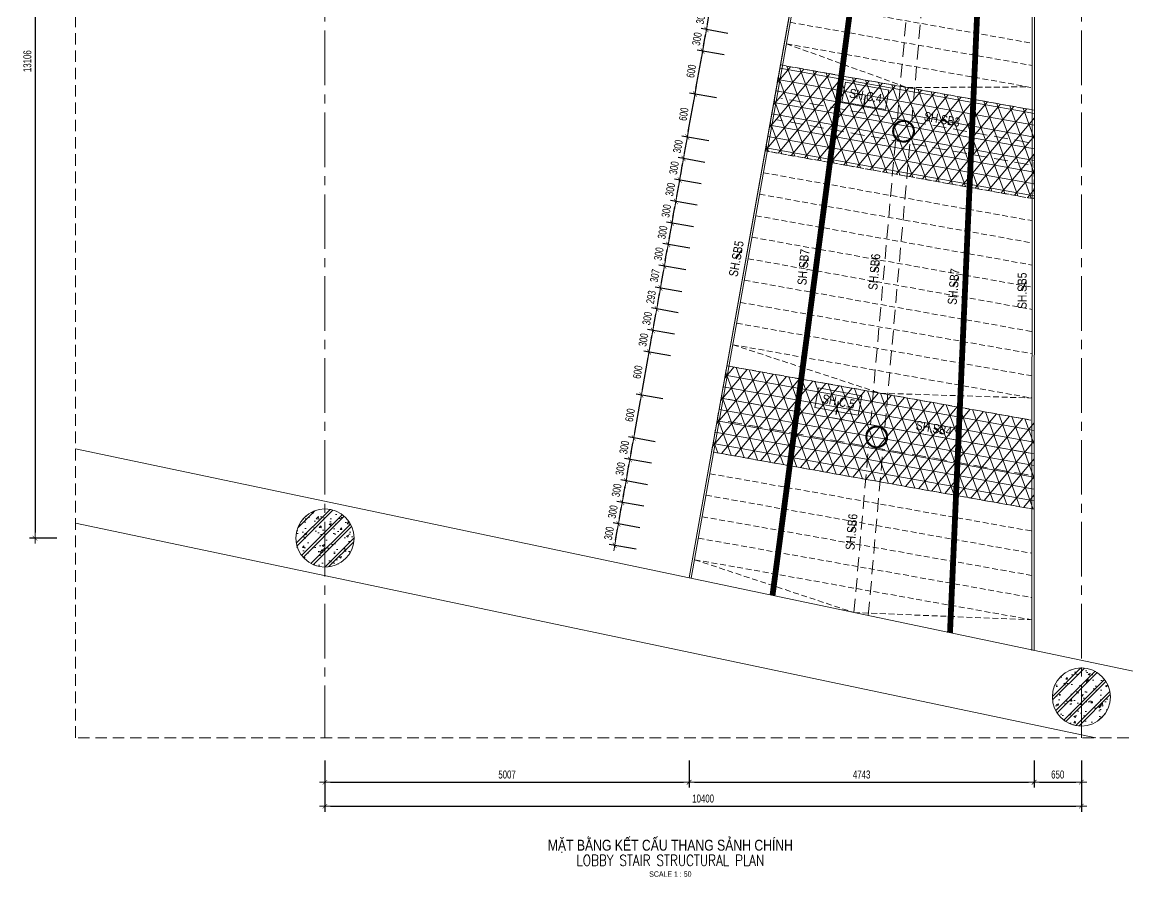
# Model space of a CAD drawing. Header units: millimetres. Extents: x 80771 to 163038, y -101774 to -59328.
# Drawn here: x 139096 to 154299, y -84778 to -73033 of the extents above; entities that cross this region are included whole.
import ezdxf
from ezdxf.enums import TextEntityAlignment as Align

# ---------------------------------------------------------------- set-up
doc = ezdxf.new("R2010")
doc.units = ezdxf.units.MM
doc.linetypes.add('CENTER2', pattern=[1.125, 0.75, -0.125, 0.125, -0.125])
doc.linetypes.add('HIDDEN2', pattern=[4.7625, 3.175, -1.5875])
for name, color, linetype, lineweight in [('$0$NDC_S_ANNO', 7, 'Continuous', 20), ('$0$NDC_S_DIM', 1, 'Continuous', 15), ('NDC_S-ANNO', 7, 'Continuous', 20), ('NDC_S-BEAM-STEL', 30, 'HIDDEN2', 18), ('NDC_S-COLS-NAME', 7, 'Continuous', 20), ('NDC_S-COLS-STEL', 2, 'Continuous', 20), ('NDC_S-CONT', 3, 'Continuous', 20), ('NDC_S-DIMS', 1, 'Continuous', 15), ('NDC_S-HIDN', 8, 'HIDDEN2', 13), ('NDC_S-HTCH-MAT', 8, 'Continuous', 15), ('NDC_S-MARK', 1, 'Continuous', 15), ('NDC_S-TEXT-EN', 2, 'Continuous', 20), ('NDC_S_ANNO', 7, 'Continuous', 20), ('NDC_S_AXIS', 5, 'CENTER2', 13), ('NDC_S_BEAM NAME', 7, 'Continuous', 9), ('NDC_S_CONTINUOUS', 3, 'Continuous', 20), ('NDC_S_DIM', 1, 'Continuous', 15), ('NDC_S_ENG TITLE', 3, 'Continuous', 20), ('NDC_S_HIDDEN', 8, 'HIDDEN2', 13), ('NDC_S_TEXT SYMBOL', 7, 'Continuous', 20), ('NDC_S_VN TITLE', 6, 'Continuous', 35)]:
    doc.layers.add(name, color=color, linetype=linetype, lineweight=lineweight)
doc.styles.add('$0$ARIAL', font='arial.ttf', dxfattribs={"width": 0.8})
doc.styles.add('$0$NDC_DIM', font='', dxfattribs={"width": 0.75})
doc.styles.add('ARIAL', font='arial.ttf', dxfattribs={"width": 0.8})
doc.styles.add('NDC_ANNO', font='', dxfattribs={"width": 0.8})
doc.styles.add('NDC_DIM', font='', dxfattribs={"width": 0.75})
doc.styles.add('NDC_EN TXT', font='romans.shx', dxfattribs={"width": 0.8})
doc.styles.add('NDC_VIE TXT', font='arial.ttf', dxfattribs={"width": 0.8})
doc.styles.get('$0$NDC_DIM').set_extended_font_data('Dotum')
doc.styles.get('NDC_ANNO').set_extended_font_data('Dotum')
doc.styles.get('NDC_DIM').set_extended_font_data('Dotum')
doc.dimstyles.new('$0$NDC_dim_iso', dxfattribs={"dimtxt": 2.5, "dimasz": 1, "dimexe": 1.5, "dimexo": 2.5, "dimgap": 1, "dimtad": 1, "dimdec": 0, "dimzin": 0, "dimdsep": 46, "dimtxsty": '$0$NDC_DIM', "dimblk": '$0$DIMMARK', "dimcen": 0.09, "dimdle": 1.2, "dimclrd": 1, "dimclre": 1, "dimclrt": 3, "dimadec": 0, "dimazin": 0, "dimtfac": 1, "dimtdec": 0, "dimtix": 1, "dimtofl": 0, "dimtmove": 0, "dimatfit": 3, "dimfxl": 8, "dimfxlon": 1, "dimtolj": 1, "dimtzin": 0, "dimarcsym": 0})
doc.dimstyles.new('NDC_dim_50', dxfattribs={"dimscale": 50, "dimtxt": 2.2, "dimasz": 1.5, "dimexe": 1.5, "dimexo": 2.5, "dimgap": 1, "dimtad": 1, "dimdec": 0, "dimzin": 0, "dimdsep": 46, "dimtxsty": 'NDC_DIM', "dimblk": 'DIMMARK', "dimcen": 0.09, "dimdle": 1.2, "dimclrd": 1, "dimclre": 1, "dimclrt": 3, "dimadec": 0, "dimazin": 0, "dimtfac": 1, "dimtdec": 0, "dimtix": 1, "dimtofl": 0, "dimtmove": 0, "dimatfit": 3, "dimfxl": 6, "dimfxlon": 1, "dimtolj": 1, "dimtzin": 0, "dimarcsym": 0})
doc.dimstyles.new('NDC_dim_iso', dxfattribs={"dimtxt": 2.5, "dimasz": 1.5, "dimexe": 1.5, "dimexo": 1.5, "dimgap": 1, "dimtad": 1, "dimdec": 0, "dimrnd": 0.001, "dimzin": 0, "dimdsep": 46, "dimtxsty": 'NDC_DIM', "dimblk": 'DIMMARK', "dimcen": 0, "dimdle": 1.2, "dimclrd": 256, "dimclre": 256, "dimclrt": 3, "dimadec": 0, "dimazin": 0, "dimtfac": 1, "dimtdec": 0, "dimtix": 1, "dimtofl": 0, "dimtmove": 2, "dimatfit": 3, "dimfxl": 6, "dimfxlon": 1, "dimtolj": 1, "dimtzin": 0, "dimlwd": -1, "dimlwe": -1, "dimarcsym": 0})
pattern_1 = [(50, (-2347.4, -14850), (286.90407, -25.10085), [30, -330]), (355, (-2347.4, -14850), (-55.50053, 300.87685), [24, -264]), (100.4514, (-2323.5, -14852.1), (231.40375, 275.7758), [25.4961, -280.45684]), (46.1842, (-2347.4, -14770), (426.8964, -66.2076), [45, -495]), (96.6356, (-2311.83, -14775.5), (373.8651, 389.6471), [38.2441, -420.6852]), (351.1842, (-2347.4, -14770), (373.8648, 389.6474), [36, -396]), (21, (-2307.4, -14790), (238.76282, -161.04756), [30, -330]), (326, (-2307.4, -14790), (97.32613, 290.06), [24, -264]), (71.4514, (-2287.5, -14803.42), (336.08905, 129.0122), [25.4961, -280.45684]), (37.5, (-2347.41, -14850), (4.86394, 133.15754), [0, -260.8, 0, -268, 0, -265]), (7.5, (-2347.41, -14850), (105.22781, 157.76468), [0, -152.8, 0, -254.8, 0, -101]), (327.5, (-2436.61, -14850), (213.528974, -9.02195), [0, -100, 0, -312, 0, -414]), (317.5, (-2476.6, -14850), (233.27447, 40.042), [0, -130, 0, -207.2, 0, -294]), (45, (-2347.4, -14850), (-120.20815, 120.20815), []), (45, (-2347.4, -14801), (-120.20815, 120.20815), [])]
pattern_2 = [(349.90012, (-2347.4, -14850), (27.83915, 156.28994), []), (49.90012, (-2347.4, -14850), (-121.43148, 102.25438), []), (109.90012, (-2347.4, -14850), (-149.27063, -54.03556), [])]

# ---------------------------------------------------------------- blocks, each defined once
blk = doc.blocks.new('DIMMARK')
at = {"layer": 'NDC_S_DIM', "color": 1}
blk.add_line((-1.5, 0), (1, 0), dxfattribs=at)
at = {"layer": 'NDC_S_DIM', "color": 2, "const_width": 0.1}
blk.add_lwpolyline([(-0.42, -0.42), (0.42, 0.42)], dxfattribs=at)
blk = doc.blocks.new('*D10')
at = {"layer": 'Defpoints', "color": 0, "transparency": 16777216}
for p in [(143259, -82866), (153659, -82866), (153659, -83807)]:
    blk.add_point(p, dxfattribs=at)
at = {"layer": 'NDC_S_DIM', "color": 1, "lineweight": -2, "transparency": 16777216}
for p, q in [((143259, -83507), (143259, -83882)), ((153659, -83507), (153659, -83882)), ((143334, -83807), (153584, -83807))]:
    blk.add_line(p, q, dxfattribs=at)
at = {"layer": 'NDC_S_DIM', "color": 1, "lineweight": -2, "transparency": 16777216, "xscale": 75, "yscale": 75, "zscale": 75, "rotation": 180}
blk.add_blockref('DIMMARK', (143259, -83807), dxfattribs=at)
at = {"layer": 'NDC_S_DIM', "color": 1, "lineweight": -2, "transparency": 16777216, "xscale": 75, "yscale": 75, "zscale": 75}
blk.add_blockref('DIMMARK', (153659, -83807), dxfattribs=at)
at = {"layer": 'NDC_S_DIM', "color": 3, "transparency": 16777216, "insert": (148459, -83702), "char_height": 110, "attachment_point": 5, "style": 'NDC_DIM'}
blk.add_mtext('\\A1;10400', dxfattribs=at)
blk = doc.blocks.new('*D11')
at = {"layer": 'Defpoints', "color": 0, "transparency": 16777216}
for p in [(143259, -82866), (148266, -82866), (148266, -83477)]:
    blk.add_point(p, dxfattribs=at)
at = {"layer": 'NDC_S_DIM', "color": 1, "lineweight": -2, "transparency": 16777216}
for p, q in [((143259, -83177), (143259, -83552)), ((148266, -83177), (148266, -83552)), ((143334, -83477), (148191, -83477))]:
    blk.add_line(p, q, dxfattribs=at)
at = {"layer": 'NDC_S_DIM', "color": 1, "lineweight": -2, "transparency": 16777216, "xscale": 75, "yscale": 75, "zscale": 75, "rotation": 180}
blk.add_blockref('DIMMARK', (143259, -83477), dxfattribs=at)
at = {"layer": 'NDC_S_DIM', "color": 1, "lineweight": -2, "transparency": 16777216, "xscale": 75, "yscale": 75, "zscale": 75}
blk.add_blockref('DIMMARK', (148266, -83477), dxfattribs=at)
at = {"layer": 'NDC_S_DIM', "color": 3, "transparency": 16777216, "insert": (145763, -83372), "char_height": 110, "attachment_point": 5, "style": 'NDC_DIM'}
blk.add_mtext('\\A1;5007', dxfattribs=at)
blk = doc.blocks.new('*D12')
at = {"layer": 'Defpoints', "color": 0, "transparency": 16777216}
for p in [(148266, -82866), (153009, -82866), (153009, -83477)]:
    blk.add_point(p, dxfattribs=at)
at = {"layer": 'NDC_S_DIM', "color": 1, "lineweight": -2, "transparency": 16777216}
for p, q in [((148266, -83177), (148266, -83552)), ((153009, -83177), (153009, -83552)), ((148341, -83477), (152934, -83477))]:
    blk.add_line(p, q, dxfattribs=at)
at = {"layer": 'NDC_S_DIM', "color": 1, "lineweight": -2, "transparency": 16777216, "xscale": 75, "yscale": 75, "zscale": 75, "rotation": 180}
blk.add_blockref('DIMMARK', (148266, -83477), dxfattribs=at)
at = {"layer": 'NDC_S_DIM', "color": 1, "lineweight": -2, "transparency": 16777216, "xscale": 75, "yscale": 75, "zscale": 75}
blk.add_blockref('DIMMARK', (153009, -83477), dxfattribs=at)
at = {"layer": 'NDC_S_DIM', "color": 3, "transparency": 16777216, "insert": (150638, -83372), "char_height": 110, "attachment_point": 5, "style": 'NDC_DIM'}
blk.add_mtext('\\A1;4743', dxfattribs=at)
blk = doc.blocks.new('*D13')
at = {"layer": 'Defpoints', "color": 0, "transparency": 16777216}
for p in [(153009, -82866), (153659, -82866), (153659, -83477)]:
    blk.add_point(p, dxfattribs=at)
at = {"layer": 'NDC_S_DIM', "color": 1, "lineweight": -2, "transparency": 16777216}
for p, q in [((153009, -83177), (153009, -83552)), ((153659, -83177), (153659, -83552)), ((153084, -83477), (153584, -83477))]:
    blk.add_line(p, q, dxfattribs=at)
at = {"layer": 'NDC_S_DIM', "color": 1, "lineweight": -2, "transparency": 16777216, "xscale": 75, "yscale": 75, "zscale": 75, "rotation": 180}
blk.add_blockref('DIMMARK', (153009, -83477), dxfattribs=at)
at = {"layer": 'NDC_S_DIM', "color": 1, "lineweight": -2, "transparency": 16777216, "xscale": 75, "yscale": 75, "zscale": 75}
blk.add_blockref('DIMMARK', (153659, -83477), dxfattribs=at)
at = {"layer": 'NDC_S_DIM', "color": 3, "transparency": 16777216, "insert": (153334, -83372), "char_height": 110, "attachment_point": 5, "style": 'NDC_DIM'}
blk.add_mtext('\\A1;650', dxfattribs=at)
blk = doc.blocks.new('*D18')
at = {"layer": 'Defpoints', "color": 0, "transparency": 16777216}
for p in [(139831, -67017), (139273, -80123), (139831, -80123)]:
    blk.add_point(p, dxfattribs=at)
at = {"layer": 'NDC_S_DIM', "color": 1, "lineweight": -2, "transparency": 16777216}
for p, q in [((139573, -67017), (139198, -67017)), ((139273, -67092), (139273, -80048)), ((139573, -80123), (139198, -80123))]:
    blk.add_line(p, q, dxfattribs=at)
at = {"layer": 'NDC_S_DIM', "color": 1, "lineweight": -2, "transparency": 16777216, "xscale": 75, "yscale": 75, "zscale": 75}
for p, rotation in [((139273, -67017), 90), ((139273, -80123), 270)]:
    blk.add_blockref('DIMMARK', p, dxfattribs=dict(at, rotation=rotation))
at = {"layer": 'NDC_S_DIM', "color": 3, "transparency": 16777216, "insert": (139168, -73570), "char_height": 110, "attachment_point": 5, "rotation": 90, "style": 'NDC_DIM'}
blk.add_mtext('\\A1;13106', dxfattribs=at)
blk = doc.blocks.new('*D54')
at = {"layer": 'Defpoints', "color": 0, "transparency": 16777216}
for p in [(147294, -79928), (148364, -80119), (148312, -80414)]:
    blk.add_point(p, dxfattribs=at)
at = {"layer": 'NDC_S-DIMS', "color": 1, "lineweight": -2, "transparency": 16777216}
for p, q in [((147590, -79981), (147220, -79915)), ((147255, -80149), (147281, -80002)), ((147537, -80276), (147168, -80210))]:
    blk.add_line(p, q, dxfattribs=at)
at = {"layer": 'NDC_S-DIMS', "color": 1, "lineweight": -2, "transparency": 16777216, "xscale": 75, "yscale": 75, "zscale": 75}
for p, rotation in [((147294, -79928), 79.89507880566717), ((147242, -80223), 259.8950788056671)]:
    blk.add_blockref('DIMMARK', p, dxfattribs=dict(at, rotation=rotation))
at = {"layer": 'NDC_S-DIMS', "color": 3, "transparency": 16777216, "insert": (147165, -80057), "char_height": 110, "attachment_point": 5, "rotation": 79.8951, "style": 'NDC_DIM'}
blk.add_mtext('\\A1;300', dxfattribs=at)
blk = doc.blocks.new('*D55')
at = {"layer": 'Defpoints', "color": 0, "transparency": 16777216}
for p in [(147347, -79633), (148417, -79823), (148364, -80119)]:
    blk.add_point(p, dxfattribs=at)
at = {"layer": 'NDC_S-DIMS', "color": 1, "lineweight": -2, "transparency": 16777216}
for p, q in [((147642, -79685), (147273, -79619)), ((147307, -79854), (147334, -79706)), ((147590, -79981), (147220, -79915))]:
    blk.add_line(p, q, dxfattribs=at)
at = {"layer": 'NDC_S-DIMS', "color": 1, "lineweight": -2, "transparency": 16777216, "xscale": 75, "yscale": 75, "zscale": 75}
for p, rotation in [((147347, -79633), 79.89507880566717), ((147294, -79928), 259.8950788056671)]:
    blk.add_blockref('DIMMARK', p, dxfattribs=dict(at, rotation=rotation))
at = {"layer": 'NDC_S-DIMS', "color": 3, "transparency": 16777216, "insert": (147217, -79762), "char_height": 110, "attachment_point": 5, "rotation": 79.8951, "style": 'NDC_DIM'}
blk.add_mtext('\\A1;300', dxfattribs=at)
blk = doc.blocks.new('*D56')
at = {"layer": 'Defpoints', "color": 0, "transparency": 16777216}
for p in [(147400, -79337), (148470, -79528), (148417, -79823)]:
    blk.add_point(p, dxfattribs=at)
at = {"layer": 'NDC_S-DIMS', "color": 1, "lineweight": -2, "transparency": 16777216}
for p, q in [((147695, -79390), (147326, -79324)), ((147360, -79559), (147386, -79411)), ((147642, -79685), (147273, -79619))]:
    blk.add_line(p, q, dxfattribs=at)
at = {"layer": 'NDC_S-DIMS', "color": 1, "lineweight": -2, "transparency": 16777216, "xscale": 75, "yscale": 75, "zscale": 75}
for p, rotation in [((147400, -79337), 79.89507880566717), ((147347, -79633), 259.8950788056671)]:
    blk.add_blockref('DIMMARK', p, dxfattribs=dict(at, rotation=rotation))
at = {"layer": 'NDC_S-DIMS', "color": 3, "transparency": 16777216, "insert": (147270, -79466), "char_height": 110, "attachment_point": 5, "rotation": 79.8951, "style": 'NDC_DIM'}
blk.add_mtext('\\A1;300', dxfattribs=at)
blk = doc.blocks.new('*D57')
at = {"layer": 'Defpoints', "color": 0, "transparency": 16777216}
for p in [(147452, -79042), (148522, -79233), (148470, -79528)]:
    blk.add_point(p, dxfattribs=at)
at = {"layer": 'NDC_S-DIMS', "color": 1, "lineweight": -2, "transparency": 16777216}
for p, q in [((147748, -79095), (147378, -79029)), ((147413, -79263), (147439, -79116)), ((147695, -79390), (147326, -79324))]:
    blk.add_line(p, q, dxfattribs=at)
at = {"layer": 'NDC_S-DIMS', "color": 1, "lineweight": -2, "transparency": 16777216, "xscale": 75, "yscale": 75, "zscale": 75}
for p, rotation in [((147452, -79042), 79.89507880566717), ((147400, -79337), 259.8950788056671)]:
    blk.add_blockref('DIMMARK', p, dxfattribs=dict(at, rotation=rotation))
at = {"layer": 'NDC_S-DIMS', "color": 3, "transparency": 16777216, "insert": (147322, -79171), "char_height": 110, "attachment_point": 5, "rotation": 79.8951, "style": 'NDC_DIM'}
blk.add_mtext('\\A1;300', dxfattribs=at)
blk = doc.blocks.new('*D58')
at = {"layer": 'Defpoints', "color": 0, "transparency": 16777216}
for p in [(147505, -78747), (148575, -78937), (148522, -79233)]:
    blk.add_point(p, dxfattribs=at)
at = {"layer": 'NDC_S-DIMS', "color": 1, "lineweight": -2, "transparency": 16777216}
for p, q in [((147800, -78799), (147431, -78733)), ((147465, -78968), (147492, -78820)), ((147748, -79095), (147378, -79029))]:
    blk.add_line(p, q, dxfattribs=at)
at = {"layer": 'NDC_S-DIMS', "color": 1, "lineweight": -2, "transparency": 16777216, "xscale": 75, "yscale": 75, "zscale": 75}
for p, rotation in [((147505, -78747), 79.89507880566717), ((147452, -79042), 259.8950788056671)]:
    blk.add_blockref('DIMMARK', p, dxfattribs=dict(at, rotation=rotation))
at = {"layer": 'NDC_S-DIMS', "color": 3, "transparency": 16777216, "insert": (147375, -78876), "char_height": 110, "attachment_point": 5, "rotation": 79.8951, "style": 'NDC_DIM'}
blk.add_mtext('\\A1;300', dxfattribs=at)
blk = doc.blocks.new('*D59')
at = {"layer": 'Defpoints', "color": 0, "transparency": 16777216}
for p in [(147610, -78156), (148680, -78346), (148575, -78937)]:
    blk.add_point(p, dxfattribs=at)
at = {"layer": 'NDC_S-DIMS', "color": 1, "lineweight": -2, "transparency": 16777216}
for p, q in [((147906, -78208), (147536, -78143)), ((147518, -78673), (147597, -78230)), ((147800, -78799), (147431, -78733))]:
    blk.add_line(p, q, dxfattribs=at)
at = {"layer": 'NDC_S-DIMS', "color": 1, "lineweight": -2, "transparency": 16777216, "xscale": 75, "yscale": 75, "zscale": 75}
for p, rotation in [((147610, -78156), 79.89507880566717), ((147505, -78747), 259.8950788056671)]:
    blk.add_blockref('DIMMARK', p, dxfattribs=dict(at, rotation=rotation))
at = {"layer": 'NDC_S-DIMS', "color": 3, "transparency": 16777216, "insert": (147454, -78433), "char_height": 110, "attachment_point": 5, "rotation": 79.8951, "style": 'NDC_DIM'}
blk.add_mtext('\\A1;600', dxfattribs=at)
blk = doc.blocks.new('*D60')
at = {"layer": 'Defpoints', "color": 0, "transparency": 16777216}
for p in [(147715, -77565), (148786, -77756), (148680, -78346)]:
    blk.add_point(p, dxfattribs=at)
at = {"layer": 'NDC_S-DIMS', "color": 1, "lineweight": -2, "transparency": 16777216}
for p, q in [((147623, -78082), (147702, -77639)), ((148011, -77618), (147642, -77552)), ((147906, -78208), (147536, -78143))]:
    blk.add_line(p, q, dxfattribs=at)
at = {"layer": 'NDC_S-DIMS', "color": 1, "lineweight": -2, "transparency": 16777216, "xscale": 75, "yscale": 75, "zscale": 75}
for p, rotation in [((147715, -77565), 79.89507880566717), ((147610, -78156), 259.8950788056671)]:
    blk.add_blockref('DIMMARK', p, dxfattribs=dict(at, rotation=rotation))
at = {"layer": 'NDC_S-DIMS', "color": 3, "transparency": 16777216, "insert": (147559, -77842), "char_height": 110, "attachment_point": 5, "rotation": 79.8951, "style": 'NDC_DIM'}
blk.add_mtext('\\A1;600', dxfattribs=at)
blk = doc.blocks.new('*D61')
at = {"layer": 'Defpoints', "color": 0, "transparency": 16777216}
for p in [(147768, -77270), (148838, -77461), (148786, -77756)]:
    blk.add_point(p, dxfattribs=at)
at = {"layer": 'NDC_S-DIMS', "color": 1, "lineweight": -2, "transparency": 16777216}
for p, q in [((148063, -77322), (147694, -77257)), ((147729, -77491), (147755, -77344)), ((148011, -77618), (147642, -77552))]:
    blk.add_line(p, q, dxfattribs=at)
at = {"layer": 'NDC_S-DIMS', "color": 1, "lineweight": -2, "transparency": 16777216, "xscale": 75, "yscale": 75, "zscale": 75}
for p, rotation in [((147768, -77270), 79.89507880566717), ((147715, -77565), 259.8950788056671)]:
    blk.add_blockref('DIMMARK', p, dxfattribs=dict(at, rotation=rotation))
at = {"layer": 'NDC_S-DIMS', "color": 3, "transparency": 16777216, "insert": (147638, -77399), "char_height": 110, "attachment_point": 5, "rotation": 79.8951, "style": 'NDC_DIM'}
blk.add_mtext('\\A1;300', dxfattribs=at)
blk = doc.blocks.new('*D62')
at = {"layer": 'Defpoints', "color": 0, "transparency": 16777216}
for p in [(147821, -76974), (148891, -77165), (148838, -77461)]:
    blk.add_point(p, dxfattribs=at)
at = {"layer": 'NDC_S-DIMS', "color": 1, "lineweight": -2, "transparency": 16777216}
for p, q in [((148116, -77027), (147747, -76961)), ((147781, -77196), (147808, -77048)), ((148063, -77322), (147694, -77257))]:
    blk.add_line(p, q, dxfattribs=at)
at = {"layer": 'NDC_S-DIMS', "color": 1, "lineweight": -2, "transparency": 16777216, "xscale": 75, "yscale": 75, "zscale": 75}
for p, rotation in [((147821, -76974), 79.89507880566717), ((147768, -77270), 259.8950788056671)]:
    blk.add_blockref('DIMMARK', p, dxfattribs=dict(at, rotation=rotation))
at = {"layer": 'NDC_S-DIMS', "color": 3, "transparency": 16777216, "insert": (147691, -77104), "char_height": 110, "attachment_point": 5, "rotation": 79.8951, "style": 'NDC_DIM'}
blk.add_mtext('\\A1;300', dxfattribs=at)
blk = doc.blocks.new('*D63')
at = {"layer": 'Defpoints', "color": 0, "transparency": 16777216}
for p in [(147872, -76686), (148942, -76877), (148891, -77165)]:
    blk.add_point(p, dxfattribs=at)
at = {"layer": 'NDC_S-DIMS', "color": 1, "lineweight": -2, "transparency": 16777216}
for p, q in [((148167, -76739), (147798, -76673)), ((147834, -76901), (147859, -76760)), ((148116, -77027), (147747, -76961))]:
    blk.add_line(p, q, dxfattribs=at)
at = {"layer": 'NDC_S-DIMS', "color": 1, "lineweight": -2, "transparency": 16777216, "xscale": 75, "yscale": 75, "zscale": 75}
for p, rotation in [((147872, -76686), 79.89507880566717), ((147821, -76974), 259.8950788056671)]:
    blk.add_blockref('DIMMARK', p, dxfattribs=dict(at, rotation=rotation))
at = {"layer": 'NDC_S-DIMS', "color": 3, "transparency": 16777216, "insert": (147743, -76812), "char_height": 110, "attachment_point": 5, "rotation": 79.8951, "style": 'NDC_DIM'}
blk.add_mtext('\\A1;293', dxfattribs=at)
blk = doc.blocks.new('*D64')
at = {"layer": 'Defpoints', "color": 0, "transparency": 16777216}
for p in [(147926, -76384), (148996, -76574), (148942, -76877)]:
    blk.add_point(p, dxfattribs=at)
at = {"layer": 'NDC_S-DIMS', "color": 1, "lineweight": -2, "transparency": 16777216}
for p, q in [((148221, -76436), (147852, -76371)), ((147885, -76612), (147913, -76458)), ((148167, -76739), (147798, -76673))]:
    blk.add_line(p, q, dxfattribs=at)
at = {"layer": 'NDC_S-DIMS', "color": 1, "lineweight": -2, "transparency": 16777216, "xscale": 75, "yscale": 75, "zscale": 75}
for p, rotation in [((147926, -76384), 79.89507880566717), ((147872, -76686), 259.8950788056671)]:
    blk.add_blockref('DIMMARK', p, dxfattribs=dict(at, rotation=rotation))
at = {"layer": 'NDC_S-DIMS', "color": 3, "transparency": 16777216, "insert": (147796, -76517), "char_height": 110, "attachment_point": 5, "rotation": 79.8951, "style": 'NDC_DIM'}
blk.add_mtext('\\A1;307', dxfattribs=at)
blk = doc.blocks.new('*D65')
at = {"layer": 'Defpoints', "color": 0, "transparency": 16777216}
for p in [(147979, -76088), (149049, -76279), (148996, -76574)]:
    blk.add_point(p, dxfattribs=at)
at = {"layer": 'NDC_S-DIMS', "color": 1, "lineweight": -2, "transparency": 16777216}
for p, q in [((148274, -76141), (147905, -76075)), ((147939, -76310), (147965, -76162)), ((148221, -76436), (147852, -76371))]:
    blk.add_line(p, q, dxfattribs=at)
at = {"layer": 'NDC_S-DIMS', "color": 1, "lineweight": -2, "transparency": 16777216, "xscale": 75, "yscale": 75, "zscale": 75}
for p, rotation in [((147979, -76088), 79.89507880566717), ((147926, -76384), 259.8950788056671)]:
    blk.add_blockref('DIMMARK', p, dxfattribs=dict(at, rotation=rotation))
at = {"layer": 'NDC_S-DIMS', "color": 3, "transparency": 16777216, "insert": (147849, -76218), "char_height": 110, "attachment_point": 5, "rotation": 79.8951, "style": 'NDC_DIM'}
blk.add_mtext('\\A1;300', dxfattribs=at)
blk = doc.blocks.new('*D66')
at = {"layer": 'Defpoints', "color": 0, "transparency": 16777216}
for p in [(148031, -75793), (149101, -75984), (149049, -76279)]:
    blk.add_point(p, dxfattribs=at)
at = {"layer": 'NDC_S-DIMS', "color": 1, "lineweight": -2, "transparency": 16777216}
for p, q in [((148327, -75846), (147957, -75780)), ((147992, -76015), (148018, -75867)), ((148274, -76141), (147905, -76075))]:
    blk.add_line(p, q, dxfattribs=at)
at = {"layer": 'NDC_S-DIMS', "color": 1, "lineweight": -2, "transparency": 16777216, "xscale": 75, "yscale": 75, "zscale": 75}
for p, rotation in [((148031, -75793), 79.89507880566717), ((147979, -76088), 259.8950788056671)]:
    blk.add_blockref('DIMMARK', p, dxfattribs=dict(at, rotation=rotation))
at = {"layer": 'NDC_S-DIMS', "color": 3, "transparency": 16777216, "insert": (147901, -75922), "char_height": 110, "attachment_point": 5, "rotation": 79.8951, "style": 'NDC_DIM'}
blk.add_mtext('\\A1;300', dxfattribs=at)
blk = doc.blocks.new('*D67')
at = {"layer": 'Defpoints', "color": 0, "transparency": 16777216}
for p in [(148084, -75498), (149154, -75688), (149101, -75984)]:
    blk.add_point(p, dxfattribs=at)
at = {"layer": 'NDC_S-DIMS', "color": 1, "lineweight": -2, "transparency": 16777216}
for p, q in [((148379, -75550), (148010, -75485)), ((148044, -75719), (148071, -75572)), ((148327, -75846), (147957, -75780))]:
    blk.add_line(p, q, dxfattribs=at)
at = {"layer": 'NDC_S-DIMS', "color": 1, "lineweight": -2, "transparency": 16777216, "xscale": 75, "yscale": 75, "zscale": 75}
for p, rotation in [((148084, -75498), 79.89507880566717), ((148031, -75793), 259.8950788056671)]:
    blk.add_blockref('DIMMARK', p, dxfattribs=dict(at, rotation=rotation))
at = {"layer": 'NDC_S-DIMS', "color": 3, "transparency": 16777216, "insert": (147954, -75627), "char_height": 110, "attachment_point": 5, "rotation": 79.8951, "style": 'NDC_DIM'}
blk.add_mtext('\\A1;300', dxfattribs=at)
blk = doc.blocks.new('*D68')
at = {"layer": 'Defpoints', "color": 0, "transparency": 16777216}
for p in [(148136, -75202), (149207, -75393), (149154, -75688)]:
    blk.add_point(p, dxfattribs=at)
at = {"layer": 'NDC_S-DIMS', "color": 1, "lineweight": -2, "transparency": 16777216}
for p, q in [((148432, -75255), (148063, -75189)), ((148097, -75424), (148123, -75276)), ((148379, -75550), (148010, -75485))]:
    blk.add_line(p, q, dxfattribs=at)
at = {"layer": 'NDC_S-DIMS', "color": 1, "lineweight": -2, "transparency": 16777216, "xscale": 75, "yscale": 75, "zscale": 75}
for p, rotation in [((148136, -75202), 79.89507880566717), ((148084, -75498), 259.8950788056671)]:
    blk.add_blockref('DIMMARK', p, dxfattribs=dict(at, rotation=rotation))
at = {"layer": 'NDC_S-DIMS', "color": 3, "transparency": 16777216, "insert": (148007, -75332), "char_height": 110, "attachment_point": 5, "rotation": 79.8951, "style": 'NDC_DIM'}
blk.add_mtext('\\A1;300', dxfattribs=at)
blk = doc.blocks.new('*D69')
at = {"layer": 'Defpoints', "color": 0, "transparency": 16777216}
for p in [(148189, -74907), (149259, -75098), (149207, -75393)]:
    blk.add_point(p, dxfattribs=at)
at = {"layer": 'NDC_S-DIMS', "color": 1, "lineweight": -2, "transparency": 16777216}
for p, q in [((148484, -74960), (148115, -74894)), ((148150, -75129), (148176, -74981)), ((148432, -75255), (148063, -75189))]:
    blk.add_line(p, q, dxfattribs=at)
at = {"layer": 'NDC_S-DIMS', "color": 1, "lineweight": -2, "transparency": 16777216, "xscale": 75, "yscale": 75, "zscale": 75}
for p, rotation in [((148189, -74907), 79.89507880566717), ((148136, -75202), 259.8950788056671)]:
    blk.add_blockref('DIMMARK', p, dxfattribs=dict(at, rotation=rotation))
at = {"layer": 'NDC_S-DIMS', "color": 3, "transparency": 16777216, "insert": (148059, -75036), "char_height": 110, "attachment_point": 5, "rotation": 79.8951, "style": 'NDC_DIM'}
blk.add_mtext('\\A1;300', dxfattribs=at)
blk = doc.blocks.new('*D70')
at = {"layer": 'Defpoints', "color": 0, "transparency": 16777216}
for p in [(148242, -74612), (149312, -74802), (149259, -75098)]:
    blk.add_point(p, dxfattribs=at)
at = {"layer": 'NDC_S-DIMS', "color": 1, "lineweight": -2, "transparency": 16777216}
for p, q in [((148537, -74664), (148168, -74599)), ((148202, -74833), (148229, -74686)), ((148484, -74960), (148115, -74894))]:
    blk.add_line(p, q, dxfattribs=at)
at = {"layer": 'NDC_S-DIMS', "color": 1, "lineweight": -2, "transparency": 16777216, "xscale": 75, "yscale": 75, "zscale": 75}
for p, rotation in [((148242, -74612), 79.89507880566717), ((148189, -74907), 259.8950788056671)]:
    blk.add_blockref('DIMMARK', p, dxfattribs=dict(at, rotation=rotation))
at = {"layer": 'NDC_S-DIMS', "color": 3, "transparency": 16777216, "insert": (148112, -74741), "char_height": 110, "attachment_point": 5, "rotation": 79.8951, "style": 'NDC_DIM'}
blk.add_mtext('\\A1;300', dxfattribs=at)
blk = doc.blocks.new('*D71')
at = {"layer": 'Defpoints', "color": 0, "transparency": 16777216}
for p in [(148347, -74021), (149417, -74212), (149312, -74802)]:
    blk.add_point(p, dxfattribs=at)
at = {"layer": 'NDC_S-DIMS', "color": 1, "lineweight": -2, "transparency": 16777216}
for p, q in [((148642, -74074), (148273, -74008)), ((148255, -74538), (148334, -74095)), ((148537, -74664), (148168, -74599))]:
    blk.add_line(p, q, dxfattribs=at)
at = {"layer": 'NDC_S-DIMS', "color": 1, "lineweight": -2, "transparency": 16777216, "xscale": 75, "yscale": 75, "zscale": 75}
for p, rotation in [((148347, -74021), 79.89507880566717), ((148242, -74612), 259.8950788056671)]:
    blk.add_blockref('DIMMARK', p, dxfattribs=dict(at, rotation=rotation))
at = {"layer": 'NDC_S-DIMS', "color": 3, "transparency": 16777216, "insert": (148191, -74298), "char_height": 110, "attachment_point": 5, "rotation": 79.8951, "style": 'NDC_DIM'}
blk.add_mtext('\\A1;600', dxfattribs=at)
blk = doc.blocks.new('*D72')
at = {"layer": 'Defpoints', "color": 0, "transparency": 16777216}
for p in [(148558, -72840), (149628, -73030), (149575, -73326)]:
    blk.add_point(p, dxfattribs=at)
at = {"layer": 'NDC_S-DIMS', "color": 1, "lineweight": -2, "transparency": 16777216}
for p, q in [((148853, -72892), (148484, -72826)), ((148518, -73061), (148544, -72913)), ((148800, -73188), (148431, -73122))]:
    blk.add_line(p, q, dxfattribs=at)
at = {"layer": 'NDC_S-DIMS', "color": 1, "lineweight": -2, "transparency": 16777216, "xscale": 75, "yscale": 75, "zscale": 75}
for p, rotation in [((148558, -72840), 79.89507880566717), ((148505, -73135), 259.8950788056671)]:
    blk.add_blockref('DIMMARK', p, dxfattribs=dict(at, rotation=rotation))
at = {"layer": 'NDC_S-DIMS', "color": 3, "transparency": 16777216, "insert": (148428, -72969), "char_height": 110, "attachment_point": 5, "rotation": 79.8951, "style": 'NDC_DIM'}
blk.add_mtext('\\A1;300', dxfattribs=at)
blk = doc.blocks.new('*D89')
at = {"layer": 'Defpoints', "color": 0, "transparency": 16777216}
for p in [(148452, -73430), (149522, -73621), (149417, -74212)]:
    blk.add_point(p, dxfattribs=at)
at = {"layer": 'NDC_S-DIMS', "color": 1, "lineweight": -2, "transparency": 16777216}
for p, q in [((148748, -73483), (148378, -73417)), ((148360, -73947), (148439, -73504)), ((148642, -74074), (148273, -74008))]:
    blk.add_line(p, q, dxfattribs=at)
at = {"layer": 'NDC_S-DIMS', "color": 1, "lineweight": -2, "transparency": 16777216, "xscale": 75, "yscale": 75, "zscale": 75}
for p, rotation in [((148452, -73430), 79.89507880566717), ((148347, -74021), 259.8950788056671)]:
    blk.add_blockref('DIMMARK', p, dxfattribs=dict(at, rotation=rotation))
at = {"layer": 'NDC_S-DIMS', "color": 3, "transparency": 16777216, "insert": (148296, -73707), "char_height": 110, "attachment_point": 5, "rotation": 79.8951, "style": 'NDC_DIM'}
blk.add_mtext('\\A1;600', dxfattribs=at)
blk = doc.blocks.new('*D90')
at = {"layer": 'Defpoints', "color": 0, "transparency": 16777216}
for p in [(148505, -73135), (149575, -73326), (149522, -73621)]:
    blk.add_point(p, dxfattribs=at)
at = {"layer": 'NDC_S-DIMS', "color": 1, "lineweight": -2, "transparency": 16777216}
for p, q in [((148800, -73188), (148431, -73122)), ((148465, -73357), (148492, -73209)), ((148748, -73483), (148378, -73417))]:
    blk.add_line(p, q, dxfattribs=at)
at = {"layer": 'NDC_S-DIMS', "color": 1, "lineweight": -2, "transparency": 16777216, "xscale": 75, "yscale": 75, "zscale": 75}
for p, rotation in [((148505, -73135), 79.89507880566717), ((148452, -73430), 259.8950788056671)]:
    blk.add_blockref('DIMMARK', p, dxfattribs=dict(at, rotation=rotation))
at = {"layer": 'NDC_S-DIMS', "color": 3, "transparency": 16777216, "insert": (148375, -73264), "char_height": 110, "attachment_point": 5, "rotation": 79.8951, "style": 'NDC_DIM'}
blk.add_mtext('\\A1;300', dxfattribs=at)
blk = doc.blocks.new('Drawing name_symbol')
at = {"layer": 'NDC_S_ENG TITLE', "style": 'NDC_EN TXT', "width": 0.8}
blk.add_attdef('SECTDET1', text='', height=5, dxfattribs=at).set_placement((0, 1.01), align=Align.CENTER)
at = {"layer": 'NDC_S_TEXT SYMBOL', "lineweight": 25, "style": 'NDC_ANNO', "width": 0.8}
blk.add_attdef('SSCALE', text='', height=2.5, dxfattribs=at).set_placement((0, -4), align=Align.CENTER)
at = {"layer": 'NDC_S_VN TITLE', "style": 'NDC_VIE TXT', "width": 0.8}
blk.add_attdef('SECTDET2', text='', height=5, dxfattribs=at).set_placement((0, 7.97), align=Align.CENTER)
blk = doc.blocks.new('$0$DIMMARK')
at = {"layer": '$0$NDC_S_DIM', "color": 1}
blk.add_line((-1.5, 0), (1, 0), dxfattribs=at)
at = {"layer": '$0$NDC_S_DIM', "color": 2, "const_width": 0.1}
blk.add_lwpolyline([(-0.42, -0.42), (0.42, 0.42)], dxfattribs=at)
blk = doc.blocks.new('*U9')
at = {"layer": 'NDC_S-ANNO', "ltscale": 0.8, "style": 'ARIAL', "width": 0.8}
blk.add_attdef('TEN', text='', height=2.5, dxfattribs=at).set_placement((0, 3.63), align=Align.MIDDLE_CENTER)
at = {"layer": 'NDC_S-ANNO', "ltscale": 0.8, "style": 'ARIAL', "width": 0.8, "flags": 1}
blk.add_attdef('CHU_THICH', text='', height=2.5, dxfattribs=at).set_placement((0, 0), align=Align.MIDDLE_CENTER)
at = {"layer": 'Defpoints'}
blk.add_leader([(0, 0), (0, 3.63)], dimstyle='NDC_dim_iso', override={"dimgap": 0.625, "dimtad": 0}, dxfattribs=at)
blk = doc.blocks.new('*U6')
at = {"layer": '$0$NDC_S_ANNO', "ltscale": 0.8, "style": '$0$ARIAL', "width": 0.8, "flags": 1}
blk.add_attdef('CHU_THICH', text='', height=2.5, dxfattribs=at).set_placement((0, 0), align=Align.MIDDLE_CENTER)
at = {"layer": '$0$NDC_S_ANNO', "ltscale": 0.8, "style": '$0$ARIAL', "width": 0.8}
blk.add_attdef('TEN', text='', height=2.5, dxfattribs=at).set_placement((-2.58, 1.03), align=Align.MIDDLE_CENTER)
at = {"layer": 'Defpoints'}
blk.add_leader([(0, 0), (-2.58, 1.03)], dimstyle='$0$NDC_dim_iso', override={"dimgap": 0.625, "dimtad": 0}, dxfattribs=at)

msp = doc.modelspace()

# ---------------------------------------------------------------- hatches: boundary and pattern name
at = {"layer": 'NDC_S-HTCH-MAT'}
h = msp.add_hatch(dxfattribs=at)
h.set_pattern_fill('NET3', color=256, scale=50)
h.set_pattern_definition(pattern_2)
h.paths.add_polyline_path([(149311.5, -74802.4), (149521.9, -73621.1), (153012.7, -74242.9), (153012.1, -75461.6)])
h = msp.add_hatch(dxfattribs=at)
h.set_pattern_fill('ANSI31', color=256)
h.set_pattern_definition([(34.9001183, (-2732.41, -19228.739), (-1.816568525, 2.603978455), [])])
h.paths.add_polyline_path([(151362.2, -74558.3, 1), (151066.9, -74505.7, 1)])
h.paths.add_polyline_path([(151081.6, -74508.4, -1), (151347.4, -74555.7, -1)], flags=16)
h = msp.add_hatch(dxfattribs=at)
h.set_pattern_fill('NET3', color=256, scale=50)
h.set_pattern_definition(pattern_2)
h.paths.add_polyline_path([(148574.9, -78937.3), (148785.4, -77755.9), (153010.6, -78508.5), (153010, -79727.3)])
h = msp.add_hatch(dxfattribs=at)
h.set_pattern_fill('ANSI31', color=256)
h.set_pattern_definition([(34.9001183, (-3101.715, -23428.95), (-1.816568525, 2.603978455), [])])
h.paths.add_polyline_path([(150992.9, -78758.6, 1), (150697.5, -78705.9, 1)])
h.paths.add_polyline_path([(150712.3, -78708.6, -1), (150978.1, -78755.9, -1)], flags=16)
h = msp.add_hatch(dxfattribs=at)
h.set_pattern_fill('BT-01', color=256, scale=40, pattern_type=2)
h.set_pattern_definition(pattern_1)
edge = h.paths.add_edge_path()
edge.add_arc((143259.1, -80122.5), 400, 0, 360)
h = msp.add_hatch(dxfattribs=at)
h.set_pattern_fill('BT-01', color=256, scale=40, pattern_type=2)
h.set_pattern_definition(pattern_1)
edge = h.paths.add_edge_path()
edge.add_arc((153659.1, -82305.7), 399.2, 0, 360)

# ---------------------------------------------------------------- linework, layer by layer
at = {"layer": 'NDC_S-BEAM-STEL', "ltscale": 60}
for p, q in [((151128.9, -74364.4), (151485, -70314.1)), ((151326.6, -74399.6), (151682.7, -70349.3)), ((152927.5, -74684.8), (149526.7, -74079)), ((152927.3, -74989.5), (149474, -74374.4)), ((150759.6, -78564.6), (151102.5, -74664.4)), ((150957.3, -78599.8), (151300.2, -74699.7)), ((152928.4, -78951), (148787.2, -78213.3)), ((152928.2, -79255.6), (148734.6, -78508.7)), ((150532.6, -81145.5), (150733.2, -78864.7)), ((150729.8, -81186.9), (150930.9, -78899.9))]:
    msp.add_line(p, q, dxfattribs=at)
at = {"layer": 'NDC_S-COLS-STEL'}
for centre, radius in [((151214.5, -74532), 150), ((151214.5, -74532), 135), ((150845.2, -78732.3), 150), ((150845.2, -78732.3), 135)]:
    msp.add_circle(centre, radius, dxfattribs=at)
at = {"layer": 'NDC_S-CONT'}
for centre, radius in [((143259.1, -80122.5), 400), ((153659.1, -82305.7), 399.2)]:
    msp.add_circle(centre, radius, dxfattribs=at)
at = {"layer": 'NDC_S-DIMS'}
for points in [[(151490, -65252.9, 80, 80, 0), (149412.7, -80910.2, 0, 0, 0)], [(152553.9, -65442.3, 80, 80, 0), (151852.9, -81422.9, 0, 0, 0)]]:
    msp.add_lwpolyline(points, format="xyseb", dxfattribs=at)
at = {"layer": 'NDC_S-HIDN', "ltscale": 25}
for points in [[(149709.3, -72740.2), (152983.1, -73323.3)], [(149656.7, -73035.6), (152983, -73628)], [(149604.1, -73330.9), (152982.8, -73932.7)], [(149604.1, -73330.9), (151266.6, -73932.1), (152927.8, -73922.9)], [(149605.5, -73636.6), (152927.7, -74227.6)], [(149395.2, -74817.3), (152927.1, -75446.4)], [(149288.4, -75103), (152981.9, -75760.9)], [(149235.8, -75398.4), (152981.8, -76065.6)], [(149183.2, -75693.7), (152981.6, -76370.3)], [(149130.6, -75989.1), (152981.5, -76675)], [(149078, -76284.4), (152981.3, -76979.7)], [(149025.4, -76579.8), (152981.2, -77284.4)], [(148971.2, -76883.7), (152981, -77588.8)], [(148920.2, -77170.5), (152980.9, -77893.8)], [(148867.5, -77465.8), (152980.7, -78198.5)], [(148867.5, -77465.8), (150897.3, -78132.1), (152980.7, -78198.5)], [(148869.1, -77770.8), (152925.6, -78493.4)], [(148658.6, -78952.2), (152925, -79712.2)], [(148551.9, -79237.9), (153009.8, -80032)], [(148499.3, -79533.3), (152979.7, -80331.3)], [(148446.7, -79828.6), (152979.5, -80636)], [(148394, -80124), (152979.4, -80940.7)], [(148341.4, -80419.3), (152979.2, -81245.4)], [(148341.4, -80419.3), (150532.6, -81145.5), (152979.2, -81245.4)]]:
    msp.add_lwpolyline(points, dxfattribs=at)
for points in [[(149311.5, -74802.4), (149521.9, -73621.1), (153012.7, -74242.9), (153012.1, -75461.6)], [(148574.9, -78937.3), (148785.4, -77755.9), (153010.6, -78508.5), (153010, -79727.3)]]:
    msp.add_lwpolyline(points, close=True, dxfattribs=at)
at = {"layer": 'NDC_S-MARK'}
for points in [[(150415.5, -73859.2), (151012.5, -73965.6), (150964.9, -74232.7), (150367.9, -74126.3)], [(150043.1, -78059.6), (150640.1, -78165.9), (150592.6, -78433), (149995.5, -78326.6)]]:
    msp.add_lwpolyline(points, close=True, dxfattribs=at)
at = {"layer": 'NDC_S-TEXT-EN'}
for points in [[(151018.7, -65218.8), (148266.4, -80669.4)], [(151048.2, -65224.1), (148295.9, -80674.7)], [(152979, -81665.8), (152987, -65519.4)], [(153009, -81665.8), (153017, -65423.2)]]:
    msp.add_lwpolyline(points, dxfattribs=at)
at = {"layer": 'NDC_S_AXIS', "ltscale": 1000}
for p, q in [((143259.1, -61900.1), (143259.1, -82866.4)), ((153659.1, -61900.1), (153659.1, -82866.4))]:
    msp.add_line(p, q, dxfattribs=at)
at = {"layer": 'NDC_S_CONTINUOUS'}
for p, q in [((150784.5, -66532.7), (148266.4, -80669.4)), ((139831.5, -78897.2), (156692.3, -82439.7)), ((139831.5, -79919), (153859.6, -82866.4))]:
    msp.add_line(p, q, dxfattribs=at)
at = {"layer": 'NDC_S_HIDDEN', "ltscale": 50}
msp.add_lwpolyline([(139831.5, -61900.1), (156692.3, -61900.1), (156692.3, -82866.4), (139831.5, -82866.4)], close=True, dxfattribs=at)

# ---------------------------------------------------------------- block references
at = {"layer": 'NDC_S-COLS-NAME', "xscale": 50.00000000000063, "yscale": 50.00000000000063, "zscale": 50.00000000000063, "rotation": 349.900118296328}
for p, values in [((150661.5, -74223.7), {'TEN': 'SH.C.4'}), ((150289.2, -78424), {'TEN': 'SH.C.5'})]:
    msp.add_blockref('*U9', p, dxfattribs=at).add_auto_attribs(values)
at = {"layer": 'NDC_S_ANNO', "xscale": 30, "yscale": 30, "zscale": 30}
msp.add_blockref('Drawing name_symbol', (148008.2, -84656.8), dxfattribs=at).add_auto_attribs({'SECTDET1': 'LOBBY STAIR STRUCTURAL PLAN', 'SECTDET2': 'MẶT BẰNG KẾT CẤU THANG SẢNH CHÍNH', 'SSCALE': 'SCALE 1 : 50'})
at = {"layer": 'NDC_S_BEAM NAME'}
for p, xscale, yscale, zscale, rotation, values in [((151860.6, -74440.5), 50, 50, 50, 349.9001182963316, {'TEN': 'SH.SB3'}), ((148987.4, -76165.3), 50, 50, 50, 79.89507880555212, {'TEN': 'SH.SB5'}), ((149900.1, -76274.5), 50, 50, 50, 84.97517007546652, {'TEN': 'SH.SB7'}), ((150875, -76340.2), 50, 50, 50, 84.97517007546652, {'TEN': 'SH.SB6'}), ((151964.9, -76543.5), 50, 50, 50, 84.97517007546652, {'TEN': 'SH.SB7'}), ((152895.9, -76594.7), 50.00000000000001, 50.00000000000001, 50.00000000000001, 89.97181331382455, {'TEN': 'SH.SB5'}), ((151749.1, -78686.7), 50, 50, 50, 349.9001182963316, {'TEN': 'SH.SB4'}), ((150560.8, -79913.3), 50, 50, 50, 84.97517007546652, {'TEN': 'SH.SB6'})]:
    msp.add_blockref('*U6', p, dxfattribs=dict(at, xscale=xscale, yscale=yscale, zscale=zscale, rotation=rotation)).add_auto_attribs(values)

# ---------------------------------------------------------------- dimensions: what is measured, and where the dimension line sits
at = {"layer": 'NDC_S-DIMS'}
for base, p1, p2, picture, middle in [((148557.6, -72839.6), (149575, -73325.7), (149627.7, -73030.3), '*D72', (148427.8, -72968.8)), ((148504.9, -73135), (149522.4, -73621), (149575, -73325.7), '*D90', (148375.2, -73264.2)), ((148452.3, -73430.3), (149417.1, -74211.7), (149522.4, -73621), '*D89', (148296.2, -73707.2)), ((148347, -74021), (149311.9, -74802.4), (149417.1, -74211.7), '*D71', (148191, -74297.9)), ((148241.8, -74611.7), (149259.2, -75097.8), (149311.9, -74802.4), '*D70', (148112, -74740.9)), ((148189.1, -74907), (149206.6, -75393.1), (149259.2, -75097.8), '*D69', (148059.4, -75036.3)), ((148136.5, -75202.4), (149153.9, -75688.4), (149206.6, -75393.1), '*D68', (148006.7, -75331.6)), ((148083.9, -75497.7), (149101.3, -75983.8), (149153.9, -75688.4), '*D67', (147954.1, -75627)), ((148031.2, -75793.1), (149048.7, -76279.1), (149101.3, -75983.8), '*D66', (147901.5, -75922.3)), ((147978.6, -76088.4), (148996, -76574.5), (149048.7, -76279.1), '*D65', (147848.8, -76217.7)), ((147926, -76383.8), (148942.1, -76876.9), (148996, -76574.5), '*D64', (147795.6, -76516.5)), ((147872.1, -76686.2), (148890.8, -77165.2), (148942.1, -76876.9), '*D63', (147742.9, -76811.9)), ((147820.7, -76974.5), (148838.1, -77460.5), (148890.8, -77165.2), '*D62', (147690.9, -77103.7)), ((147768, -77269.8), (148785.5, -77755.8), (148838.1, -77460.5), '*D61', (147638.3, -77399)), ((147715.4, -77565.1), (148680.2, -78346.4), (148785.5, -77755.8), '*D60', (147559.3, -77842)), ((147610.2, -78155.7), (148575, -78937.2), (148680.2, -78346.4), '*D59', (147454.1, -78432.7)), ((147504.9, -78746.5), (148522.3, -79232.6), (148575, -78937.2), '*D58', (147375.1, -78875.8)), ((147452.2, -79041.9), (148469.7, -79528), (148522.3, -79232.6), '*D57', (147322.5, -79171.1)), ((147399.6, -79337.2), (148417, -79823.3), (148469.7, -79528), '*D56', (147269.8, -79466.5)), ((147347, -79632.6), (148364.4, -80118.7), (148417, -79823.3), '*D55', (147217.2, -79761.8))]:
    dim = msp.add_linear_dim(base=base, p1=p1, p2=p2, angle=79.89508, dimstyle='NDC_dim_50', override={"dimtmove": 1}, dxfattribs=at)
    dim.commit()
    dim.dimension.update_dxf_attribs({"geometry": picture, "text_midpoint": middle})
dim = msp.add_linear_dim(base=(147294.3, -79928), p1=(148311.8, -80414), p2=(148364.4, -80118.7), angle=79.89508, dimstyle='NDC_dim_50', dxfattribs=at)
dim.commit()
dim.dimension.update_dxf_attribs({"geometry": '*D54', "text_midpoint": (147164.6, -80057.2)})
at = {"layer": 'NDC_S_DIM'}
dim = msp.add_linear_dim(base=(139272.9, -80122.5), p1=(139831.5, -67016.7), p2=(139831.5, -80122.5), angle=90, dimstyle='NDC_dim_50', override={"dimtmove": 1}, dxfattribs=at)
dim.commit()
dim.dimension.update_dxf_attribs({"geometry": '*D18', "text_midpoint": (139167.9, -73569.6)})
for base, p2, picture, middle in [((153659.1, -83806.7), (153659.1, -82866.4), '*D10', (148459.1, -83701.6)), ((148266.4, -83476.7), (148266.4, -82866.4), '*D11', (145762.7, -83371.6))]:
    dim = msp.add_linear_dim(base=base, p1=(143259.1, -82866.4), p2=p2, dimstyle='NDC_dim_50', dxfattribs=at)
    dim.commit()
    dim.dimension.update_dxf_attribs({"geometry": picture, "text_midpoint": middle})
for base, p1, p2, picture, middle in [((153009, -83476.7), (148266.4, -82866.4), (153009, -82866.4), '*D12', (150637.7, -83371.6)), ((153659.1, -83476.7), (153009, -82866.4), (153659.1, -82866.4), '*D13', (153334.1, -83371.6))]:
    dim = msp.add_linear_dim(base=base, p1=p1, p2=p2, dimstyle='NDC_dim_50', override={"dimtmove": 1}, dxfattribs=at)
    dim.commit()
    dim.dimension.update_dxf_attribs({"geometry": picture, "text_midpoint": middle})

doc.saveas('drawing.dxf')
